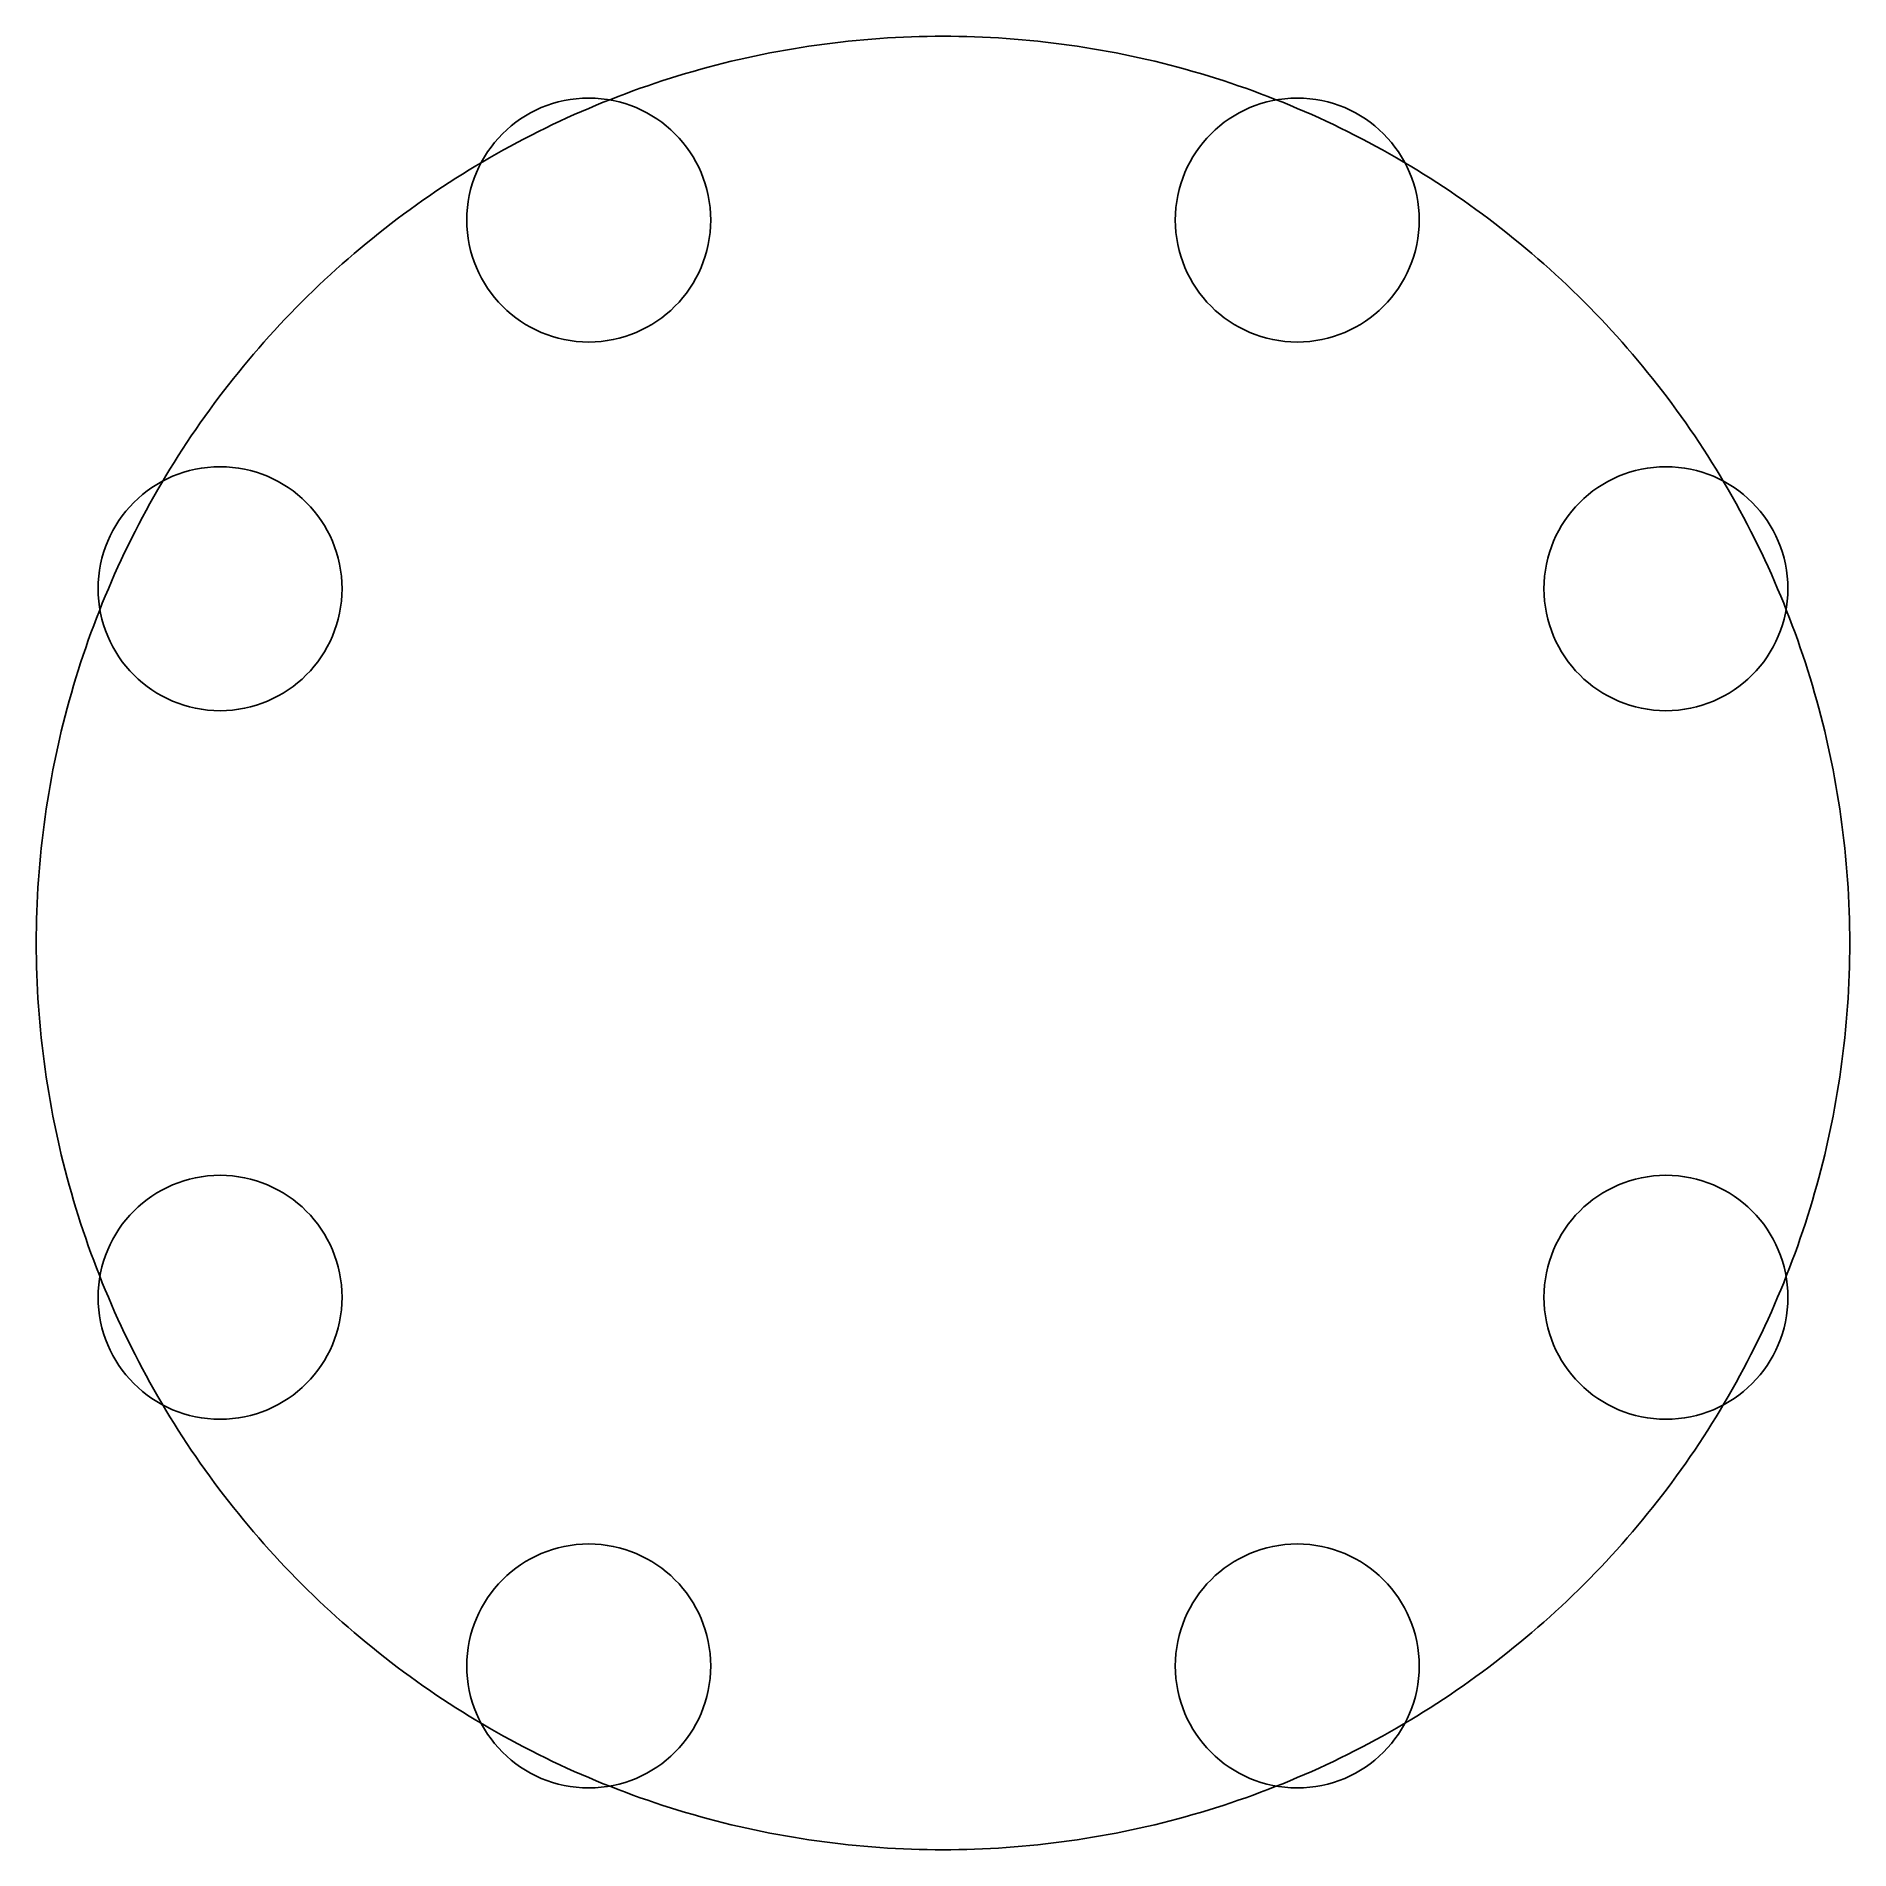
# Model space of a CAD drawing. Header units: metres. Extents: x -89 to 89, y -89 to 89.
import ezdxf

# ---------------------------------------------------------------- set-up
doc = ezdxf.new("R2010")
doc.units = ezdxf.units.M

msp = doc.modelspace()

# ---------------------------------------------------------------- linework, layer by layer
at = {"layer": 'ATTACH'}
for centre in [(-34.8527, 71.126), (34.8527, 71.126), (-71.1246, 34.8556), (71.1246, 34.8556), (-71.1246, -34.8556), (71.1246, -34.8556), (-34.8527, -71.126), (34.8527, -71.126)]:
    msp.add_circle(centre, 12, dxfattribs=at)
at = {"layer": 'OUTLINE'}
for p, q in [((0, 89.2068), (-0.7785, 89.2034)), ((0.7785, 89.2034), (0, 89.2068)), ((-17.0215, 87.5678), (-17.785, 87.4159)), ((-16.2566, 87.713), (-17.0215, 87.5678)), ((-15.4906, 87.8515), (-16.2566, 87.713)), ((-14.7234, 87.9834), (-15.4906, 87.8515)), ((-13.955, 88.1085), (-14.7234, 87.9834)), ((-13.1856, 88.2269), (-13.955, 88.1085)), ((-12.4152, 88.3386), (-13.1856, 88.2269)), ((-11.6438, 88.4436), (-12.4152, 88.3386)), ((-10.8716, 88.5418), (-11.6438, 88.4436)), ((-10.0985, 88.6333), (-10.8716, 88.5418)), ((-9.3246, 88.7181), (-10.0985, 88.6333)), ((-8.5501, 88.7961), (-9.3246, 88.7181)), ((-7.7749, 88.8673), (-8.5501, 88.7961)), ((-6.9991, 88.9318), (-7.7749, 88.8673)), ((-6.2227, 88.9895), (-6.9991, 88.9318)), ((-5.4459, 89.0404), (-6.2227, 88.9895)), ((-4.6687, 89.0845), (-5.4459, 89.0404)), ((-3.8911, 89.1219), (-4.6687, 89.0845)), ((-3.1133, 89.1524), (-3.8911, 89.1219)), ((-2.3352, 89.1762), (-3.1133, 89.1524)), ((-1.5569, 89.1932), (-2.3352, 89.1762)), ((-0.7785, 89.2034), (-1.5569, 89.1932)), ((1.5569, 89.1932), (0.7785, 89.2034)), ((2.3352, 89.1762), (1.5569, 89.1932)), ((3.1133, 89.1524), (2.3352, 89.1762)), ((3.8911, 89.1219), (3.1133, 89.1524)), ((4.6687, 89.0845), (3.8911, 89.1219)), ((5.4459, 89.0404), (4.6687, 89.0845)), ((6.2227, 88.9895), (5.4459, 89.0404)), ((6.9991, 88.9318), (6.2227, 88.9895)), ((7.7749, 88.8673), (6.9991, 88.9318)), ((8.5501, 88.7961), (7.7749, 88.8673)), ((9.3246, 88.7181), (8.5501, 88.7961)), ((10.0985, 88.6333), (9.3246, 88.7181)), ((10.8716, 88.5418), (10.0985, 88.6333)), ((11.6438, 88.4436), (10.8716, 88.5418)), ((12.4152, 88.3386), (11.6438, 88.4436)), ((13.1856, 88.2269), (12.4152, 88.3386)), ((13.955, 88.1085), (13.1856, 88.2269)), ((14.7234, 87.9834), (13.955, 88.1085)), ((15.4906, 87.8515), (14.7234, 87.9834)), ((16.2566, 87.713), (15.4906, 87.8515)), ((17.0215, 87.5678), (16.2566, 87.713)), ((17.785, 87.4159), (17.0215, 87.5678)), ((-24.5887, 85.7511), (-25.3361, 85.5332)), ((-23.8395, 85.9624), (-24.5887, 85.7511)), ((-23.0884, 86.1671), (-23.8395, 85.9624)), ((-22.3356, 86.3653), (-23.0884, 86.1671)), ((-21.5811, 86.5569), (-22.3356, 86.3653)), ((-20.8249, 86.742), (-21.5811, 86.5569)), ((-20.0672, 86.9204), (-20.8249, 86.742)), ((-19.3079, 87.0922), (-20.0672, 86.9204)), ((-18.5471, 87.2574), (-19.3079, 87.0922)), ((-17.785, 87.4159), (-18.5471, 87.2574)), ((18.5471, 87.2574), (17.785, 87.4159)), ((19.3079, 87.0922), (18.5471, 87.2574)), ((20.0672, 86.9204), (19.3079, 87.0922)), ((20.8249, 86.742), (20.0672, 86.9204)), ((21.5811, 86.5569), (20.8249, 86.742)), ((22.3356, 86.3653), (21.5811, 86.5569)), ((23.0884, 86.1671), (22.3356, 86.3653)), ((23.8395, 85.9624), (23.0884, 86.1671)), ((24.5887, 85.7511), (23.8395, 85.9624)), ((25.3361, 85.5332), (24.5887, 85.7511)), ((-29.7778, 84.09), (-30.5105, 83.8269)), ((-29.0429, 84.3467), (-29.7778, 84.09)), ((-28.3057, 84.5969), (-29.0429, 84.3467)), ((-27.5664, 84.8407), (-28.3057, 84.5969)), ((-26.825, 85.078), (-27.5664, 84.8407)), ((-26.0815, 85.3089), (-26.825, 85.078)), ((-25.3361, 85.5332), (-26.0815, 85.3089)), ((26.0815, 85.3089), (25.3361, 85.5332)), ((26.825, 85.078), (26.0815, 85.3089)), ((27.5664, 84.8407), (26.825, 85.078)), ((28.3057, 84.5969), (27.5664, 84.8407)), ((29.0429, 84.3467), (28.3057, 84.5969)), ((29.7778, 84.09), (29.0429, 84.3467)), ((30.5105, 83.8269), (29.7778, 84.09)), ((-34.8559, 82.1153), (-35.5711, 81.808)), ((-34.138, 82.4163), (-34.8559, 82.1153)), ((-33.4174, 82.7111), (-34.138, 82.4163)), ((-32.6944, 82.9995), (-33.4174, 82.7111)), ((-31.9688, 83.2817), (-32.6944, 82.9995)), ((-31.2409, 83.5575), (-31.9688, 83.2817)), ((-30.5105, 83.8269), (-31.2409, 83.5575)), ((31.2409, 83.5575), (30.5105, 83.8269)), ((31.9688, 83.2817), (31.2409, 83.5575)), ((32.6944, 82.9995), (31.9688, 83.2817)), ((33.4174, 82.7111), (32.6944, 82.9995)), ((34.138, 82.4163), (33.4174, 82.7111)), ((34.8559, 82.1153), (34.138, 82.4163)), ((35.5711, 81.808), (34.8559, 82.1153)), ((-38.4045, 80.5167), (-39.1057, 80.1785)), ((-37.7004, 80.8488), (-38.4045, 80.5167)), ((-36.9934, 81.1747), (-37.7004, 80.8488)), ((-36.2837, 81.4944), (-36.9934, 81.1747)), ((-35.5711, 81.808), (-36.2837, 81.4944)), ((36.2837, 81.4944), (35.5711, 81.808)), ((36.9934, 81.1747), (36.2837, 81.4944)), ((37.7004, 80.8488), (36.9934, 81.1747)), ((38.4045, 80.5167), (37.7004, 80.8488)), ((39.1057, 80.1785), (38.4045, 80.5167)), ((-41.88, 78.7649), (-42.5658, 78.3964)), ((-41.1911, 79.1274), (-41.88, 78.7649)), ((-40.499, 79.4838), (-41.1911, 79.1274)), ((-39.8039, 79.8342), (-40.499, 79.4838)), ((-39.1057, 80.1785), (-39.8039, 79.8342)), ((39.8039, 79.8342), (39.1057, 80.1785)), ((40.499, 79.4838), (39.8039, 79.8342)), ((41.1911, 79.1274), (40.499, 79.4838)), ((41.88, 78.7649), (41.1911, 79.1274)), ((42.5658, 78.3964), (41.88, 78.7649)), ((-45.2759, 76.8632), (-45.9449, 76.4651)), ((-44.6034, 77.2553), (-45.2759, 76.8632)), ((-43.9275, 77.6416), (-44.6034, 77.2553)), ((-43.2483, 78.022), (-43.9275, 77.6416)), ((-42.5658, 78.3964), (-43.2483, 78.022)), ((43.2483, 78.022), (42.5658, 78.3964)), ((43.9275, 77.6416), (43.2483, 78.022)), ((44.6034, 77.2553), (43.9275, 77.6416)), ((45.2759, 76.8632), (44.6034, 77.2553)), ((45.9449, 76.4651), (45.2759, 76.8632)), ((-47.9308, 75.2362), (-48.5855, 74.8151)), ((-47.2724, 75.6516), (-47.9308, 75.2362)), ((-46.6104, 76.0613), (-47.2724, 75.6516)), ((-45.9449, 76.4651), (-46.6104, 76.0613)), ((46.6104, 76.0613), (45.9449, 76.4651)), ((47.2724, 75.6516), (46.6104, 76.0613)), ((47.9308, 75.2362), (47.2724, 75.6516)), ((48.5855, 74.8151), (47.9308, 75.2362)), ((-50.5273, 73.5176), (-51.1669, 73.0739)), ((-49.8838, 73.9558), (-50.5273, 73.5176)), ((-49.2365, 74.3883), (-49.8838, 73.9558)), ((-48.5855, 74.8151), (-49.2365, 74.3883)), ((49.2365, 74.3883), (48.5855, 74.8151)), ((49.8838, 73.9558), (49.2365, 74.3883)), ((50.5273, 73.5176), (49.8838, 73.9558)), ((51.1669, 73.0739), (50.5273, 73.5176)), ((-53.0622, 71.7095), (-53.686, 71.2437)), ((-52.4344, 72.1698), (-53.0622, 71.7095)), ((-51.8026, 72.6246), (-52.4344, 72.1698)), ((-51.1669, 73.0739), (-51.8026, 72.6246)), ((51.8026, 72.6246), (51.1669, 73.0739)), ((52.4344, 72.1698), (51.8026, 72.6246)), ((53.0622, 71.7095), (52.4344, 72.1698)), ((53.686, 71.2437), (53.0622, 71.7095)), ((-55.5325, 69.8139), (-56.1396, 69.3267)), ((-54.9212, 70.2959), (-55.5325, 69.8139)), ((-54.3056, 70.7725), (-54.9212, 70.2959)), ((-53.686, 71.2437), (-54.3056, 70.7725)), ((54.3056, 70.7725), (53.686, 71.2437)), ((54.9212, 70.2959), (54.3056, 70.7725)), ((55.5325, 69.8139), (54.9212, 70.2959)), ((56.1396, 69.3267), (55.5325, 69.8139)), ((-57.9352, 67.8334), (-58.5249, 67.3252)), ((-57.341, 68.3364), (-57.9352, 67.8334)), ((-56.7425, 68.8341), (-57.341, 68.3364)), ((-56.1396, 69.3267), (-56.7425, 68.8341)), ((56.7425, 68.8341), (56.1396, 69.3267)), ((57.341, 68.3364), (56.7425, 68.8341)), ((57.9352, 67.8334), (57.341, 68.3364)), ((58.5249, 67.3252), (57.9352, 67.8334)), ((-59.691, 66.2936), (-60.2672, 65.7701)), ((-59.1102, 66.8119), (-59.691, 66.2936)), ((-58.5249, 67.3252), (-59.1102, 66.8119)), ((59.1102, 66.8119), (58.5249, 67.3252)), ((59.691, 66.2936), (59.1102, 66.8119)), ((60.2672, 65.7701), (59.691, 66.2936)), ((-61.4059, 64.7083), (-61.9682, 64.17)), ((-60.8389, 65.2417), (-61.4059, 64.7083)), ((-60.2672, 65.7701), (-60.8389, 65.2417)), ((60.8389, 65.2417), (60.2672, 65.7701)), ((61.4059, 64.7083), (60.8389, 65.2417)), ((61.9682, 64.17), (61.4059, 64.7083)), ((-63.6268, 62.5259), (-64.17, 61.9682)), ((-63.0787, 63.0787), (-63.6268, 62.5259)), ((-62.5259, 63.6268), (-63.0787, 63.0787)), ((-61.9682, 64.17), (-62.5259, 63.6268)), ((62.5259, 63.6268), (61.9682, 64.17)), ((63.0787, 63.0787), (62.5259, 63.6268)), ((63.6268, 62.5259), (63.0787, 63.0787)), ((64.17, 61.9682), (63.6268, 62.5259)), ((-65.2417, 60.8389), (-65.7701, 60.2672)), ((-64.7083, 61.4059), (-65.2417, 60.8389)), ((-64.17, 61.9682), (-64.7083, 61.4059)), ((64.7083, 61.4059), (64.17, 61.9682)), ((65.2417, 60.8389), (64.7083, 61.4059)), ((65.7701, 60.2672), (65.2417, 60.8389)), ((-66.8119, 59.1102), (-67.3252, 58.5249)), ((-66.2936, 59.691), (-66.8119, 59.1102)), ((-65.7701, 60.2672), (-66.2936, 59.691)), ((66.2936, 59.691), (65.7701, 60.2672)), ((66.8119, 59.1102), (66.2936, 59.691)), ((67.3252, 58.5249), (66.8119, 59.1102)), ((-68.3364, 57.341), (-68.8341, 56.7425)), ((-67.8334, 57.9352), (-68.3364, 57.341)), ((-67.3252, 58.5249), (-67.8334, 57.9352)), ((67.8334, 57.9352), (67.3252, 58.5249)), ((68.3364, 57.341), (67.8334, 57.9352)), ((68.8341, 56.7425), (68.3364, 57.341)), ((-69.8139, 55.5325), (-70.2959, 54.9212)), ((-69.3267, 56.1396), (-69.8139, 55.5325)), ((-68.8341, 56.7425), (-69.3267, 56.1396)), ((69.3267, 56.1396), (68.8341, 56.7425)), ((69.8139, 55.5325), (69.3267, 56.1396)), ((70.2959, 54.9212), (69.8139, 55.5325)), ((-71.2437, 53.686), (-71.7095, 53.0622)), ((-70.7725, 54.3056), (-71.2437, 53.686)), ((-70.2959, 54.9212), (-70.7725, 54.3056)), ((70.7725, 54.3056), (70.2959, 54.9212)), ((71.2437, 53.686), (70.7725, 54.3056)), ((71.7095, 53.0622), (71.2437, 53.686)), ((-72.6246, 51.8026), (-73.0739, 51.1669)), ((-72.1698, 52.4344), (-72.6246, 51.8026)), ((-71.7095, 53.0622), (-72.1698, 52.4344)), ((72.1698, 52.4344), (71.7095, 53.0622)), ((72.6246, 51.8026), (72.1698, 52.4344)), ((73.0739, 51.1669), (72.6246, 51.8026)), ((-73.5176, 50.5273), (-73.9558, 49.8838)), ((-73.0739, 51.1669), (-73.5176, 50.5273)), ((73.5176, 50.5273), (73.0739, 51.1669)), ((73.9558, 49.8838), (73.5176, 50.5273)), ((-74.8151, 48.5855), (-75.2362, 47.9308)), ((-74.3883, 49.2365), (-74.8151, 48.5855)), ((-73.9558, 49.8838), (-74.3883, 49.2365)), ((74.3883, 49.2365), (73.9558, 49.8838)), ((74.8151, 48.5855), (74.3883, 49.2365)), ((75.2362, 47.9308), (74.8151, 48.5855)), ((-76.0613, 46.6104), (-76.4651, 45.9449)), ((-75.6516, 47.2724), (-76.0613, 46.6104)), ((-75.2362, 47.9308), (-75.6516, 47.2724)), ((75.6516, 47.2724), (75.2362, 47.9308)), ((76.0613, 46.6104), (75.6516, 47.2724)), ((76.4651, 45.9449), (76.0613, 46.6104)), ((-77.2553, 44.6034), (-77.6416, 43.9275)), ((-76.8632, 45.2759), (-77.2553, 44.6034)), ((-76.4651, 45.9449), (-76.8632, 45.2759)), ((76.8632, 45.2759), (76.4651, 45.9449)), ((77.2553, 44.6034), (76.8632, 45.2759)), ((77.6416, 43.9275), (77.2553, 44.6034)), ((-78.022, 43.2483), (-78.3964, 42.5658)), ((-77.6416, 43.9275), (-78.022, 43.2483)), ((78.022, 43.2483), (77.6416, 43.9275)), ((78.3964, 42.5658), (78.022, 43.2483)), ((-79.1274, 41.1911), (-79.4838, 40.499)), ((-78.7649, 41.88), (-79.1274, 41.1911)), ((-78.3964, 42.5658), (-78.7649, 41.88)), ((78.7649, 41.88), (78.3964, 42.5658)), ((79.1274, 41.1911), (78.7649, 41.88)), ((79.4838, 40.499), (79.1274, 41.1911)), ((-79.8342, 39.8039), (-80.1785, 39.1057)), ((-79.4838, 40.499), (-79.8342, 39.8039)), ((79.8342, 39.8039), (79.4838, 40.499)), ((80.1785, 39.1057), (79.8342, 39.8039)), ((-80.8488, 37.7004), (-81.1747, 36.9934)), ((-80.5167, 38.4045), (-80.8488, 37.7004)), ((-80.1785, 39.1057), (-80.5167, 38.4045)), ((80.5167, 38.4045), (80.1785, 39.1057)), ((80.8488, 37.7004), (80.5167, 38.4045)), ((81.1747, 36.9934), (80.8488, 37.7004)), ((-81.4944, 36.2837), (-81.808, 35.5711)), ((-81.1747, 36.9934), (-81.4944, 36.2837)), ((81.4944, 36.2837), (81.1747, 36.9934)), ((81.808, 35.5711), (81.4944, 36.2837)), ((-82.4163, 34.138), (-82.7111, 33.4174)), ((-82.1153, 34.8559), (-82.4163, 34.138)), ((-81.808, 35.5711), (-82.1153, 34.8559)), ((82.1153, 34.8559), (81.808, 35.5711)), ((82.4163, 34.138), (82.1153, 34.8559)), ((82.7111, 33.4174), (82.4163, 34.138)), ((-82.9995, 32.6944), (-83.2817, 31.9688)), ((-82.7111, 33.4174), (-82.9995, 32.6944)), ((82.9995, 32.6944), (82.7111, 33.4174)), ((83.2817, 31.9688), (82.9995, 32.6944)), ((-83.8269, 30.5105), (-84.09, 29.7778)), ((-83.5575, 31.2409), (-83.8269, 30.5105)), ((-83.2817, 31.9688), (-83.5575, 31.2409)), ((83.5575, 31.2409), (83.2817, 31.9688)), ((83.8269, 30.5105), (83.5575, 31.2409)), ((84.09, 29.7778), (83.8269, 30.5105)), ((-84.3467, 29.0429), (-84.5969, 28.3057)), ((-84.09, 29.7778), (-84.3467, 29.0429)), ((84.3467, 29.0429), (84.09, 29.7778)), ((84.5969, 28.3057), (84.3467, 29.0429)), ((-85.078, 26.825), (-85.3089, 26.0815)), ((-84.8407, 27.5664), (-85.078, 26.825)), ((-84.5969, 28.3057), (-84.8407, 27.5664)), ((84.8407, 27.5664), (84.5969, 28.3057)), ((85.078, 26.825), (84.8407, 27.5664)), ((85.3089, 26.0815), (85.078, 26.825)), ((-85.5332, 25.3361), (-85.7511, 24.5887)), ((-85.3089, 26.0815), (-85.5332, 25.3361)), ((85.5332, 25.3361), (85.3089, 26.0815)), ((85.7511, 24.5887), (85.5332, 25.3361)), ((-85.9624, 23.8395), (-86.1671, 23.0884)), ((-85.7511, 24.5887), (-85.9624, 23.8395)), ((85.9624, 23.8395), (85.7511, 24.5887)), ((86.1671, 23.0884), (85.9624, 23.8395)), ((-86.5569, 21.5811), (-86.742, 20.8249)), ((-86.3653, 22.3356), (-86.5569, 21.5811)), ((-86.1671, 23.0884), (-86.3653, 22.3356)), ((86.3653, 22.3356), (86.1671, 23.0884)), ((86.5569, 21.5811), (86.3653, 22.3356)), ((86.742, 20.8249), (86.5569, 21.5811)), ((-86.9204, 20.0672), (-87.0922, 19.3079)), ((-86.742, 20.8249), (-86.9204, 20.0672)), ((86.9204, 20.0672), (86.742, 20.8249)), ((87.0922, 19.3079), (86.9204, 20.0672)), ((-87.2574, 18.5471), (-87.4159, 17.785)), ((-87.0922, 19.3079), (-87.2574, 18.5471)), ((87.2574, 18.5471), (87.0922, 19.3079)), ((87.4159, 17.785), (87.2574, 18.5471)), ((-87.713, 16.2566), (-87.8515, 15.4906)), ((-87.5678, 17.0215), (-87.713, 16.2566)), ((-87.4159, 17.785), (-87.5678, 17.0215)), ((87.5678, 17.0215), (87.4159, 17.785)), ((87.713, 16.2566), (87.5678, 17.0215)), ((87.8515, 15.4906), (87.713, 16.2566)), ((-87.9834, 14.7234), (-88.1085, 13.955)), ((-87.8515, 15.4906), (-87.9834, 14.7234)), ((87.9834, 14.7234), (87.8515, 15.4906)), ((88.1085, 13.955), (87.9834, 14.7234)), ((-88.2269, 13.1856), (-88.3386, 12.4152)), ((-88.1085, 13.955), (-88.2269, 13.1856)), ((88.2269, 13.1856), (88.1085, 13.955)), ((88.3386, 12.4152), (88.2269, 13.1856)), ((-88.5418, 10.8716), (-88.6333, 10.0985)), ((-88.4436, 11.6438), (-88.5418, 10.8716)), ((-88.3386, 12.4152), (-88.4436, 11.6438)), ((88.4436, 11.6438), (88.3386, 12.4152)), ((88.5418, 10.8716), (88.4436, 11.6438)), ((88.6333, 10.0985), (88.5418, 10.8716)), ((-88.7181, 9.3246), (-88.7961, 8.5501)), ((-88.6333, 10.0985), (-88.7181, 9.3246)), ((88.7181, 9.3246), (88.6333, 10.0985)), ((88.7961, 8.5501), (88.7181, 9.3246)), ((-88.8673, 7.7749), (-88.9318, 6.9991)), ((-88.7961, 8.5501), (-88.8673, 7.7749)), ((88.8673, 7.7749), (88.7961, 8.5501)), ((88.9318, 6.9991), (88.8673, 7.7749)), ((-89.0404, 5.4459), (-89.0845, 4.6687)), ((-88.9895, 6.2227), (-89.0404, 5.4459)), ((-88.9318, 6.9991), (-88.9895, 6.2227)), ((88.9895, 6.2227), (88.9318, 6.9991)), ((89.0404, 5.4459), (88.9895, 6.2227)), ((89.0845, 4.6687), (89.0404, 5.4459)), ((-89.1219, 3.8911), (-89.1524, 3.1133)), ((-89.0845, 4.6687), (-89.1219, 3.8911)), ((89.1219, 3.8911), (89.0845, 4.6687)), ((89.1524, 3.1133), (89.1219, 3.8911)), ((-89.1762, 2.3352), (-89.1932, 1.5569)), ((-89.1524, 3.1133), (-89.1762, 2.3352)), ((89.1762, 2.3352), (89.1524, 3.1133)), ((89.1932, 1.5569), (89.1762, 2.3352)), ((-89.2034, 0.7785), (-89.2068, 0)), ((-89.2068, 0), (-89.2034, -0.7785)), ((-89.1932, 1.5569), (-89.2034, 0.7785)), ((89.2034, 0.7785), (89.1932, 1.5569)), ((89.2068, 0), (89.2034, 0.7785)), ((89.2034, -0.7785), (89.2068, 0)), ((-89.2034, -0.7785), (-89.1932, -1.5569)), ((-89.1932, -1.5569), (-89.1762, -2.3352)), ((89.1762, -2.3352), (89.1932, -1.5569)), ((89.1932, -1.5569), (89.2034, -0.7785)), ((-89.1762, -2.3352), (-89.1524, -3.1133)), ((-89.1524, -3.1133), (-89.1219, -3.8911)), ((89.1219, -3.8911), (89.1524, -3.1133)), ((89.1524, -3.1133), (89.1762, -2.3352)), ((-89.1219, -3.8911), (-89.0845, -4.6687)), ((-89.0845, -4.6687), (-89.0404, -5.4459)), ((89.0404, -5.4459), (89.0845, -4.6687)), ((89.0845, -4.6687), (89.1219, -3.8911)), ((-89.0404, -5.4459), (-88.9895, -6.2227)), ((-88.9895, -6.2227), (-88.9318, -6.9991)), ((-88.9318, -6.9991), (-88.8673, -7.7749)), ((88.8673, -7.7749), (88.9318, -6.9991)), ((88.9318, -6.9991), (88.9895, -6.2227)), ((88.9895, -6.2227), (89.0404, -5.4459)), ((-88.8673, -7.7749), (-88.7961, -8.5501)), ((-88.7961, -8.5501), (-88.7181, -9.3246)), ((88.7181, -9.3246), (88.7961, -8.5501)), ((88.7961, -8.5501), (88.8673, -7.7749)), ((-88.7181, -9.3246), (-88.6333, -10.0985)), ((-88.6333, -10.0985), (-88.5418, -10.8716)), ((88.5418, -10.8716), (88.6333, -10.0985)), ((88.6333, -10.0985), (88.7181, -9.3246)), ((-88.5418, -10.8716), (-88.4436, -11.6438)), ((-88.4436, -11.6438), (-88.3386, -12.4152)), ((-88.3386, -12.4152), (-88.2269, -13.1856)), ((88.2269, -13.1856), (88.3386, -12.4152)), ((88.3386, -12.4152), (88.4436, -11.6438)), ((88.4436, -11.6438), (88.5418, -10.8716)), ((-88.2269, -13.1856), (-88.1085, -13.955)), ((-88.1085, -13.955), (-87.9834, -14.7234)), ((87.9834, -14.7234), (88.1085, -13.955)), ((88.1085, -13.955), (88.2269, -13.1856)), ((-87.9834, -14.7234), (-87.8515, -15.4906)), ((-87.8515, -15.4906), (-87.713, -16.2566)), ((87.713, -16.2566), (87.8515, -15.4906)), ((87.8515, -15.4906), (87.9834, -14.7234)), ((-87.713, -16.2566), (-87.5678, -17.0215)), ((-87.5678, -17.0215), (-87.4159, -17.785)), ((-87.4159, -17.785), (-87.2574, -18.5471)), ((87.2574, -18.5471), (87.4159, -17.785)), ((87.4159, -17.785), (87.5678, -17.0215)), ((87.5678, -17.0215), (87.713, -16.2566)), ((-87.2574, -18.5471), (-87.0922, -19.3079)), ((-87.0922, -19.3079), (-86.9204, -20.0672)), ((86.9204, -20.0672), (87.0922, -19.3079)), ((87.0922, -19.3079), (87.2574, -18.5471)), ((-86.9204, -20.0672), (-86.742, -20.8249)), ((-86.742, -20.8249), (-86.5569, -21.5811)), ((86.5569, -21.5811), (86.742, -20.8249)), ((86.742, -20.8249), (86.9204, -20.0672)), ((-86.5569, -21.5811), (-86.3653, -22.3356)), ((-86.3653, -22.3356), (-86.1671, -23.0884)), ((-86.1671, -23.0884), (-85.9624, -23.8395)), ((85.9624, -23.8395), (86.1671, -23.0884)), ((86.1671, -23.0884), (86.3653, -22.3356)), ((86.3653, -22.3356), (86.5569, -21.5811)), ((-85.9624, -23.8395), (-85.7511, -24.5887)), ((-85.7511, -24.5887), (-85.5332, -25.3361)), ((85.5332, -25.3361), (85.7511, -24.5887)), ((85.7511, -24.5887), (85.9624, -23.8395)), ((-85.5332, -25.3361), (-85.3089, -26.0815)), ((-85.3089, -26.0815), (-85.078, -26.825)), ((85.078, -26.825), (85.3089, -26.0815)), ((85.3089, -26.0815), (85.5332, -25.3361)), ((-85.078, -26.825), (-84.8407, -27.5664)), ((-84.8407, -27.5664), (-84.5969, -28.3057)), ((-84.5969, -28.3057), (-84.3467, -29.0429)), ((84.3467, -29.0429), (84.5969, -28.3057)), ((84.5969, -28.3057), (84.8407, -27.5664)), ((84.8407, -27.5664), (85.078, -26.825)), ((-84.3467, -29.0429), (-84.09, -29.7778)), ((-84.09, -29.7778), (-83.8269, -30.5105)), ((83.8269, -30.5105), (84.09, -29.7778)), ((84.09, -29.7778), (84.3467, -29.0429)), ((-83.8269, -30.5105), (-83.5575, -31.2409)), ((-83.5575, -31.2409), (-83.2817, -31.9688)), ((-83.2817, -31.9688), (-82.9995, -32.6944)), ((82.9995, -32.6944), (83.2817, -31.9688)), ((83.2817, -31.9688), (83.5575, -31.2409)), ((83.5575, -31.2409), (83.8269, -30.5105)), ((-82.9995, -32.6944), (-82.7111, -33.4174)), ((-82.7111, -33.4174), (-82.4163, -34.138)), ((82.4163, -34.138), (82.7111, -33.4174)), ((82.7111, -33.4174), (82.9995, -32.6944)), ((-82.4163, -34.138), (-82.1153, -34.8559)), ((-82.1153, -34.8559), (-81.808, -35.5711)), ((-81.808, -35.5711), (-81.4944, -36.2837)), ((81.4944, -36.2837), (81.808, -35.5711)), ((81.808, -35.5711), (82.1153, -34.8559)), ((82.1153, -34.8559), (82.4163, -34.138)), ((-81.4944, -36.2837), (-81.1747, -36.9934)), ((-81.1747, -36.9934), (-80.8488, -37.7004)), ((80.8488, -37.7004), (81.1747, -36.9934)), ((81.1747, -36.9934), (81.4944, -36.2837)), ((-80.8488, -37.7004), (-80.5167, -38.4045)), ((-80.5167, -38.4045), (-80.1785, -39.1057)), ((-80.1785, -39.1057), (-79.8342, -39.8039)), ((79.8342, -39.8039), (80.1785, -39.1057)), ((80.1785, -39.1057), (80.5167, -38.4045)), ((80.5167, -38.4045), (80.8488, -37.7004)), ((-79.8342, -39.8039), (-79.4838, -40.499)), ((-79.4838, -40.499), (-79.1274, -41.1911)), ((79.1274, -41.1911), (79.4838, -40.499)), ((79.4838, -40.499), (79.8342, -39.8039)), ((-79.1274, -41.1911), (-78.7649, -41.88)), ((-78.7649, -41.88), (-78.3964, -42.5658)), ((-78.3964, -42.5658), (-78.022, -43.2483)), ((78.022, -43.2483), (78.3964, -42.5658)), ((78.3964, -42.5658), (78.7649, -41.88)), ((78.7649, -41.88), (79.1274, -41.1911)), ((-78.022, -43.2483), (-77.6416, -43.9275)), ((-77.6416, -43.9275), (-77.2553, -44.6034)), ((-77.2553, -44.6034), (-76.8632, -45.2759)), ((76.8632, -45.2759), (77.2553, -44.6034)), ((77.2553, -44.6034), (77.6416, -43.9275)), ((77.6416, -43.9275), (78.022, -43.2483)), ((-76.8632, -45.2759), (-76.4651, -45.9449)), ((-76.4651, -45.9449), (-76.0613, -46.6104)), ((76.0613, -46.6104), (76.4651, -45.9449)), ((76.4651, -45.9449), (76.8632, -45.2759)), ((-76.0613, -46.6104), (-75.6516, -47.2724)), ((-75.6516, -47.2724), (-75.2362, -47.9308)), ((-75.2362, -47.9308), (-74.8151, -48.5855)), ((74.8151, -48.5855), (75.2362, -47.9308)), ((75.2362, -47.9308), (75.6516, -47.2724)), ((75.6516, -47.2724), (76.0613, -46.6104)), ((-74.8151, -48.5855), (-74.3883, -49.2365)), ((-74.3883, -49.2365), (-73.9558, -49.8838)), ((-73.9558, -49.8838), (-73.5176, -50.5273)), ((73.5176, -50.5273), (73.9558, -49.8838)), ((73.9558, -49.8838), (74.3883, -49.2365)), ((74.3883, -49.2365), (74.8151, -48.5855)), ((-73.5176, -50.5273), (-73.0739, -51.1669)), ((-73.0739, -51.1669), (-72.6246, -51.8026)), ((72.6246, -51.8026), (73.0739, -51.1669)), ((73.0739, -51.1669), (73.5176, -50.5273)), ((-72.6246, -51.8026), (-72.1698, -52.4344)), ((-72.1698, -52.4344), (-71.7095, -53.0622)), ((-71.7095, -53.0622), (-71.2437, -53.686)), ((71.2437, -53.686), (71.7095, -53.0622)), ((71.7095, -53.0622), (72.1698, -52.4344)), ((72.1698, -52.4344), (72.6246, -51.8026)), ((-71.2437, -53.686), (-70.7725, -54.3056)), ((-70.7725, -54.3056), (-70.2959, -54.9212)), ((-70.2959, -54.9212), (-69.8139, -55.5325)), ((69.8139, -55.5325), (70.2959, -54.9212)), ((70.2959, -54.9212), (70.7725, -54.3056)), ((70.7725, -54.3056), (71.2437, -53.686)), ((-69.8139, -55.5325), (-69.3267, -56.1396)), ((-69.3267, -56.1396), (-68.8341, -56.7425)), ((-68.8341, -56.7425), (-68.3364, -57.341)), ((68.3364, -57.341), (68.8341, -56.7425)), ((68.8341, -56.7425), (69.3267, -56.1396)), ((69.3267, -56.1396), (69.8139, -55.5325)), ((-68.3364, -57.341), (-67.8334, -57.9352)), ((-67.8334, -57.9352), (-67.3252, -58.5249)), ((-67.3252, -58.5249), (-66.8119, -59.1102)), ((66.8119, -59.1102), (67.3252, -58.5249)), ((67.3252, -58.5249), (67.8334, -57.9352)), ((67.8334, -57.9352), (68.3364, -57.341)), ((-66.8119, -59.1102), (-66.2936, -59.691)), ((-66.2936, -59.691), (-65.7701, -60.2672)), ((-65.7701, -60.2672), (-65.2417, -60.8389)), ((65.2417, -60.8389), (65.7701, -60.2672)), ((65.7701, -60.2672), (66.2936, -59.691)), ((66.2936, -59.691), (66.8119, -59.1102)), ((-65.2417, -60.8389), (-64.7083, -61.4059)), ((-64.7083, -61.4059), (-64.17, -61.9682)), ((-64.17, -61.9682), (-63.6268, -62.5259)), ((63.6268, -62.5259), (64.17, -61.9682)), ((64.17, -61.9682), (64.7083, -61.4059)), ((64.7083, -61.4059), (65.2417, -60.8389)), ((-63.6268, -62.5259), (-63.0787, -63.0787)), ((-63.0787, -63.0787), (-62.5259, -63.6268)), ((-62.5259, -63.6268), (-61.9682, -64.17)), ((-61.9682, -64.17), (-61.4059, -64.7083)), ((61.4059, -64.7083), (61.9682, -64.17)), ((61.9682, -64.17), (62.5259, -63.6268)), ((62.5259, -63.6268), (63.0787, -63.0787)), ((63.0787, -63.0787), (63.6268, -62.5259)), ((-61.4059, -64.7083), (-60.8389, -65.2417)), ((-60.8389, -65.2417), (-60.2672, -65.7701)), ((-60.2672, -65.7701), (-59.691, -66.2936)), ((59.691, -66.2936), (60.2672, -65.7701)), ((60.2672, -65.7701), (60.8389, -65.2417)), ((60.8389, -65.2417), (61.4059, -64.7083)), ((-59.691, -66.2936), (-59.1102, -66.8119)), ((-59.1102, -66.8119), (-58.5249, -67.3252)), ((-58.5249, -67.3252), (-57.9352, -67.8334)), ((57.9352, -67.8334), (58.5249, -67.3252)), ((58.5249, -67.3252), (59.1102, -66.8119)), ((59.1102, -66.8119), (59.691, -66.2936)), ((-57.9352, -67.8334), (-57.341, -68.3364)), ((-57.341, -68.3364), (-56.7425, -68.8341)), ((-56.7425, -68.8341), (-56.1396, -69.3267)), ((-56.1396, -69.3267), (-55.5325, -69.8139)), ((55.5325, -69.8139), (56.1396, -69.3267)), ((56.1396, -69.3267), (56.7425, -68.8341)), ((56.7425, -68.8341), (57.341, -68.3364)), ((57.341, -68.3364), (57.9352, -67.8334)), ((-55.5325, -69.8139), (-54.9212, -70.2959)), ((-54.9212, -70.2959), (-54.3056, -70.7725)), ((-54.3056, -70.7725), (-53.686, -71.2437)), ((-53.686, -71.2437), (-53.0622, -71.7095)), ((53.0622, -71.7095), (53.686, -71.2437)), ((53.686, -71.2437), (54.3056, -70.7725)), ((54.3056, -70.7725), (54.9212, -70.2959)), ((54.9212, -70.2959), (55.5325, -69.8139)), ((-53.0622, -71.7095), (-52.4344, -72.1698)), ((-52.4344, -72.1698), (-51.8026, -72.6246)), ((-51.8026, -72.6246), (-51.1669, -73.0739)), ((-51.1669, -73.0739), (-50.5273, -73.5176)), ((50.5273, -73.5176), (51.1669, -73.0739)), ((51.1669, -73.0739), (51.8026, -72.6246)), ((51.8026, -72.6246), (52.4344, -72.1698)), ((52.4344, -72.1698), (53.0622, -71.7095)), ((-50.5273, -73.5176), (-49.8838, -73.9558)), ((-49.8838, -73.9558), (-49.2365, -74.3883)), ((-49.2365, -74.3883), (-48.5855, -74.8151)), ((-48.5855, -74.8151), (-47.9308, -75.2362)), ((47.9308, -75.2362), (48.5855, -74.8151)), ((48.5855, -74.8151), (49.2365, -74.3883)), ((49.2365, -74.3883), (49.8838, -73.9558)), ((49.8838, -73.9558), (50.5273, -73.5176)), ((-47.9308, -75.2362), (-47.2724, -75.6516)), ((-47.2724, -75.6516), (-46.6104, -76.0613)), ((-46.6104, -76.0613), (-45.9449, -76.4651)), ((-45.9449, -76.4651), (-45.2759, -76.8632)), ((45.2759, -76.8632), (45.9449, -76.4651)), ((45.9449, -76.4651), (46.6104, -76.0613)), ((46.6104, -76.0613), (47.2724, -75.6516)), ((47.2724, -75.6516), (47.9308, -75.2362)), ((-45.2759, -76.8632), (-44.6034, -77.2553)), ((-44.6034, -77.2553), (-43.9275, -77.6416)), ((-43.9275, -77.6416), (-43.2483, -78.022)), ((-43.2483, -78.022), (-42.5658, -78.3964)), ((-42.5658, -78.3964), (-41.88, -78.7649)), ((41.88, -78.7649), (42.5658, -78.3964)), ((42.5658, -78.3964), (43.2483, -78.022)), ((43.2483, -78.022), (43.9275, -77.6416)), ((43.9275, -77.6416), (44.6034, -77.2553)), ((44.6034, -77.2553), (45.2759, -76.8632)), ((-41.88, -78.7649), (-41.1911, -79.1274)), ((-41.1911, -79.1274), (-40.499, -79.4838)), ((-40.499, -79.4838), (-39.8039, -79.8342)), ((-39.8039, -79.8342), (-39.1057, -80.1785)), ((-39.1057, -80.1785), (-38.4045, -80.5167)), ((38.4045, -80.5167), (39.1057, -80.1785)), ((39.1057, -80.1785), (39.8039, -79.8342)), ((39.8039, -79.8342), (40.499, -79.4838)), ((40.499, -79.4838), (41.1911, -79.1274)), ((41.1911, -79.1274), (41.88, -78.7649)), ((-38.4045, -80.5167), (-37.7004, -80.8488)), ((-37.7004, -80.8488), (-36.9934, -81.1747)), ((-36.9934, -81.1747), (-36.2837, -81.4944)), ((-36.2837, -81.4944), (-35.5711, -81.808)), ((-35.5711, -81.808), (-34.8559, -82.1153)), ((34.8559, -82.1153), (35.5711, -81.808)), ((35.5711, -81.808), (36.2837, -81.4944)), ((36.2837, -81.4944), (36.9934, -81.1747)), ((36.9934, -81.1747), (37.7004, -80.8488)), ((37.7004, -80.8488), (38.4045, -80.5167)), ((-34.8559, -82.1153), (-34.138, -82.4163)), ((-34.138, -82.4163), (-33.4174, -82.7111)), ((-33.4174, -82.7111), (-32.6944, -82.9995)), ((-32.6944, -82.9995), (-31.9688, -83.2817)), ((-31.9688, -83.2817), (-31.2409, -83.5575)), ((-31.2409, -83.5575), (-30.5105, -83.8269)), ((-30.5105, -83.8269), (-29.7778, -84.09)), ((29.7778, -84.09), (30.5105, -83.8269)), ((30.5105, -83.8269), (31.2409, -83.5575)), ((31.2409, -83.5575), (31.9688, -83.2817)), ((31.9688, -83.2817), (32.6944, -82.9995)), ((32.6944, -82.9995), (33.4174, -82.7111)), ((33.4174, -82.7111), (34.138, -82.4163)), ((34.138, -82.4163), (34.8559, -82.1153)), ((-29.7778, -84.09), (-29.0429, -84.3467)), ((-29.0429, -84.3467), (-28.3057, -84.5969)), ((-28.3057, -84.5969), (-27.5664, -84.8407)), ((-27.5664, -84.8407), (-26.825, -85.078)), ((-26.825, -85.078), (-26.0815, -85.3089)), ((-26.0815, -85.3089), (-25.3361, -85.5332)), ((-25.3361, -85.5332), (-24.5887, -85.7511)), ((24.5887, -85.7511), (25.3361, -85.5332)), ((25.3361, -85.5332), (26.0815, -85.3089)), ((26.0815, -85.3089), (26.825, -85.078)), ((26.825, -85.078), (27.5664, -84.8407)), ((27.5664, -84.8407), (28.3057, -84.5969)), ((28.3057, -84.5969), (29.0429, -84.3467)), ((29.0429, -84.3467), (29.7778, -84.09)), ((-24.5887, -85.7511), (-23.8395, -85.9624)), ((-23.8395, -85.9624), (-23.0884, -86.1671)), ((-23.0884, -86.1671), (-22.3356, -86.3653)), ((-22.3356, -86.3653), (-21.5811, -86.5569)), ((-21.5811, -86.5569), (-20.8249, -86.742)), ((-20.8249, -86.742), (-20.0672, -86.9204)), ((-20.0672, -86.9204), (-19.3079, -87.0922)), ((-19.3079, -87.0922), (-18.5471, -87.2574)), ((-18.5471, -87.2574), (-17.785, -87.4159)), ((-17.785, -87.4159), (-17.0215, -87.5678)), ((17.0215, -87.5678), (17.785, -87.4159)), ((17.785, -87.4159), (18.5471, -87.2574)), ((18.5471, -87.2574), (19.3079, -87.0922)), ((19.3079, -87.0922), (20.0672, -86.9204)), ((20.0672, -86.9204), (20.8249, -86.742)), ((20.8249, -86.742), (21.5811, -86.5569)), ((21.5811, -86.5569), (22.3356, -86.3653)), ((22.3356, -86.3653), (23.0884, -86.1671)), ((23.0884, -86.1671), (23.8395, -85.9624)), ((23.8395, -85.9624), (24.5887, -85.7511)), ((-17.0215, -87.5678), (-16.2566, -87.713)), ((-16.2566, -87.713), (-15.4906, -87.8515)), ((-15.4906, -87.8515), (-14.7234, -87.9834)), ((-14.7234, -87.9834), (-13.955, -88.1085)), ((-13.955, -88.1085), (-13.1856, -88.2269)), ((-13.1856, -88.2269), (-12.4152, -88.3386)), ((-12.4152, -88.3386), (-11.6438, -88.4436)), ((-11.6438, -88.4436), (-10.8716, -88.5418)), ((-10.8716, -88.5418), (-10.0985, -88.6333)), ((-10.0985, -88.6333), (-9.3246, -88.7181)), ((-9.3246, -88.7181), (-8.5501, -88.7961)), ((-8.5501, -88.7961), (-7.7749, -88.8673)), ((-7.7749, -88.8673), (-6.9991, -88.9318)), ((-6.9991, -88.9318), (-6.2227, -88.9895)), ((-6.2227, -88.9895), (-5.4459, -89.0404)), ((-5.4459, -89.0404), (-4.6687, -89.0845)), ((-4.6687, -89.0845), (-3.8911, -89.1219)), ((-3.8911, -89.1219), (-3.1133, -89.1524)), ((-3.1133, -89.1524), (-2.3352, -89.1762)), ((-2.3352, -89.1762), (-1.5569, -89.1932)), ((-1.5569, -89.1932), (-0.7785, -89.2034)), ((-0.7785, -89.2034), (0, -89.2068)), ((0, -89.2068), (0.7785, -89.2034)), ((0.7785, -89.2034), (1.5569, -89.1932)), ((1.5569, -89.1932), (2.3352, -89.1762)), ((2.3352, -89.1762), (3.1133, -89.1524)), ((3.1133, -89.1524), (3.8911, -89.1219)), ((3.8911, -89.1219), (4.6687, -89.0845)), ((4.6687, -89.0845), (5.4459, -89.0404)), ((5.4459, -89.0404), (6.2227, -88.9895)), ((6.2227, -88.9895), (6.9991, -88.9318)), ((6.9991, -88.9318), (7.7749, -88.8673)), ((7.7749, -88.8673), (8.5501, -88.7961)), ((8.5501, -88.7961), (9.3246, -88.7181)), ((9.3246, -88.7181), (10.0985, -88.6333)), ((10.0985, -88.6333), (10.8716, -88.5418)), ((10.8716, -88.5418), (11.6438, -88.4436)), ((11.6438, -88.4436), (12.4152, -88.3386)), ((12.4152, -88.3386), (13.1856, -88.2269)), ((13.1856, -88.2269), (13.955, -88.1085)), ((13.955, -88.1085), (14.7234, -87.9834)), ((14.7234, -87.9834), (15.4906, -87.8515)), ((15.4906, -87.8515), (16.2566, -87.713)), ((16.2566, -87.713), (17.0215, -87.5678))]:
    msp.add_line(p, q, dxfattribs=at)

doc.saveas('drawing.dxf')
